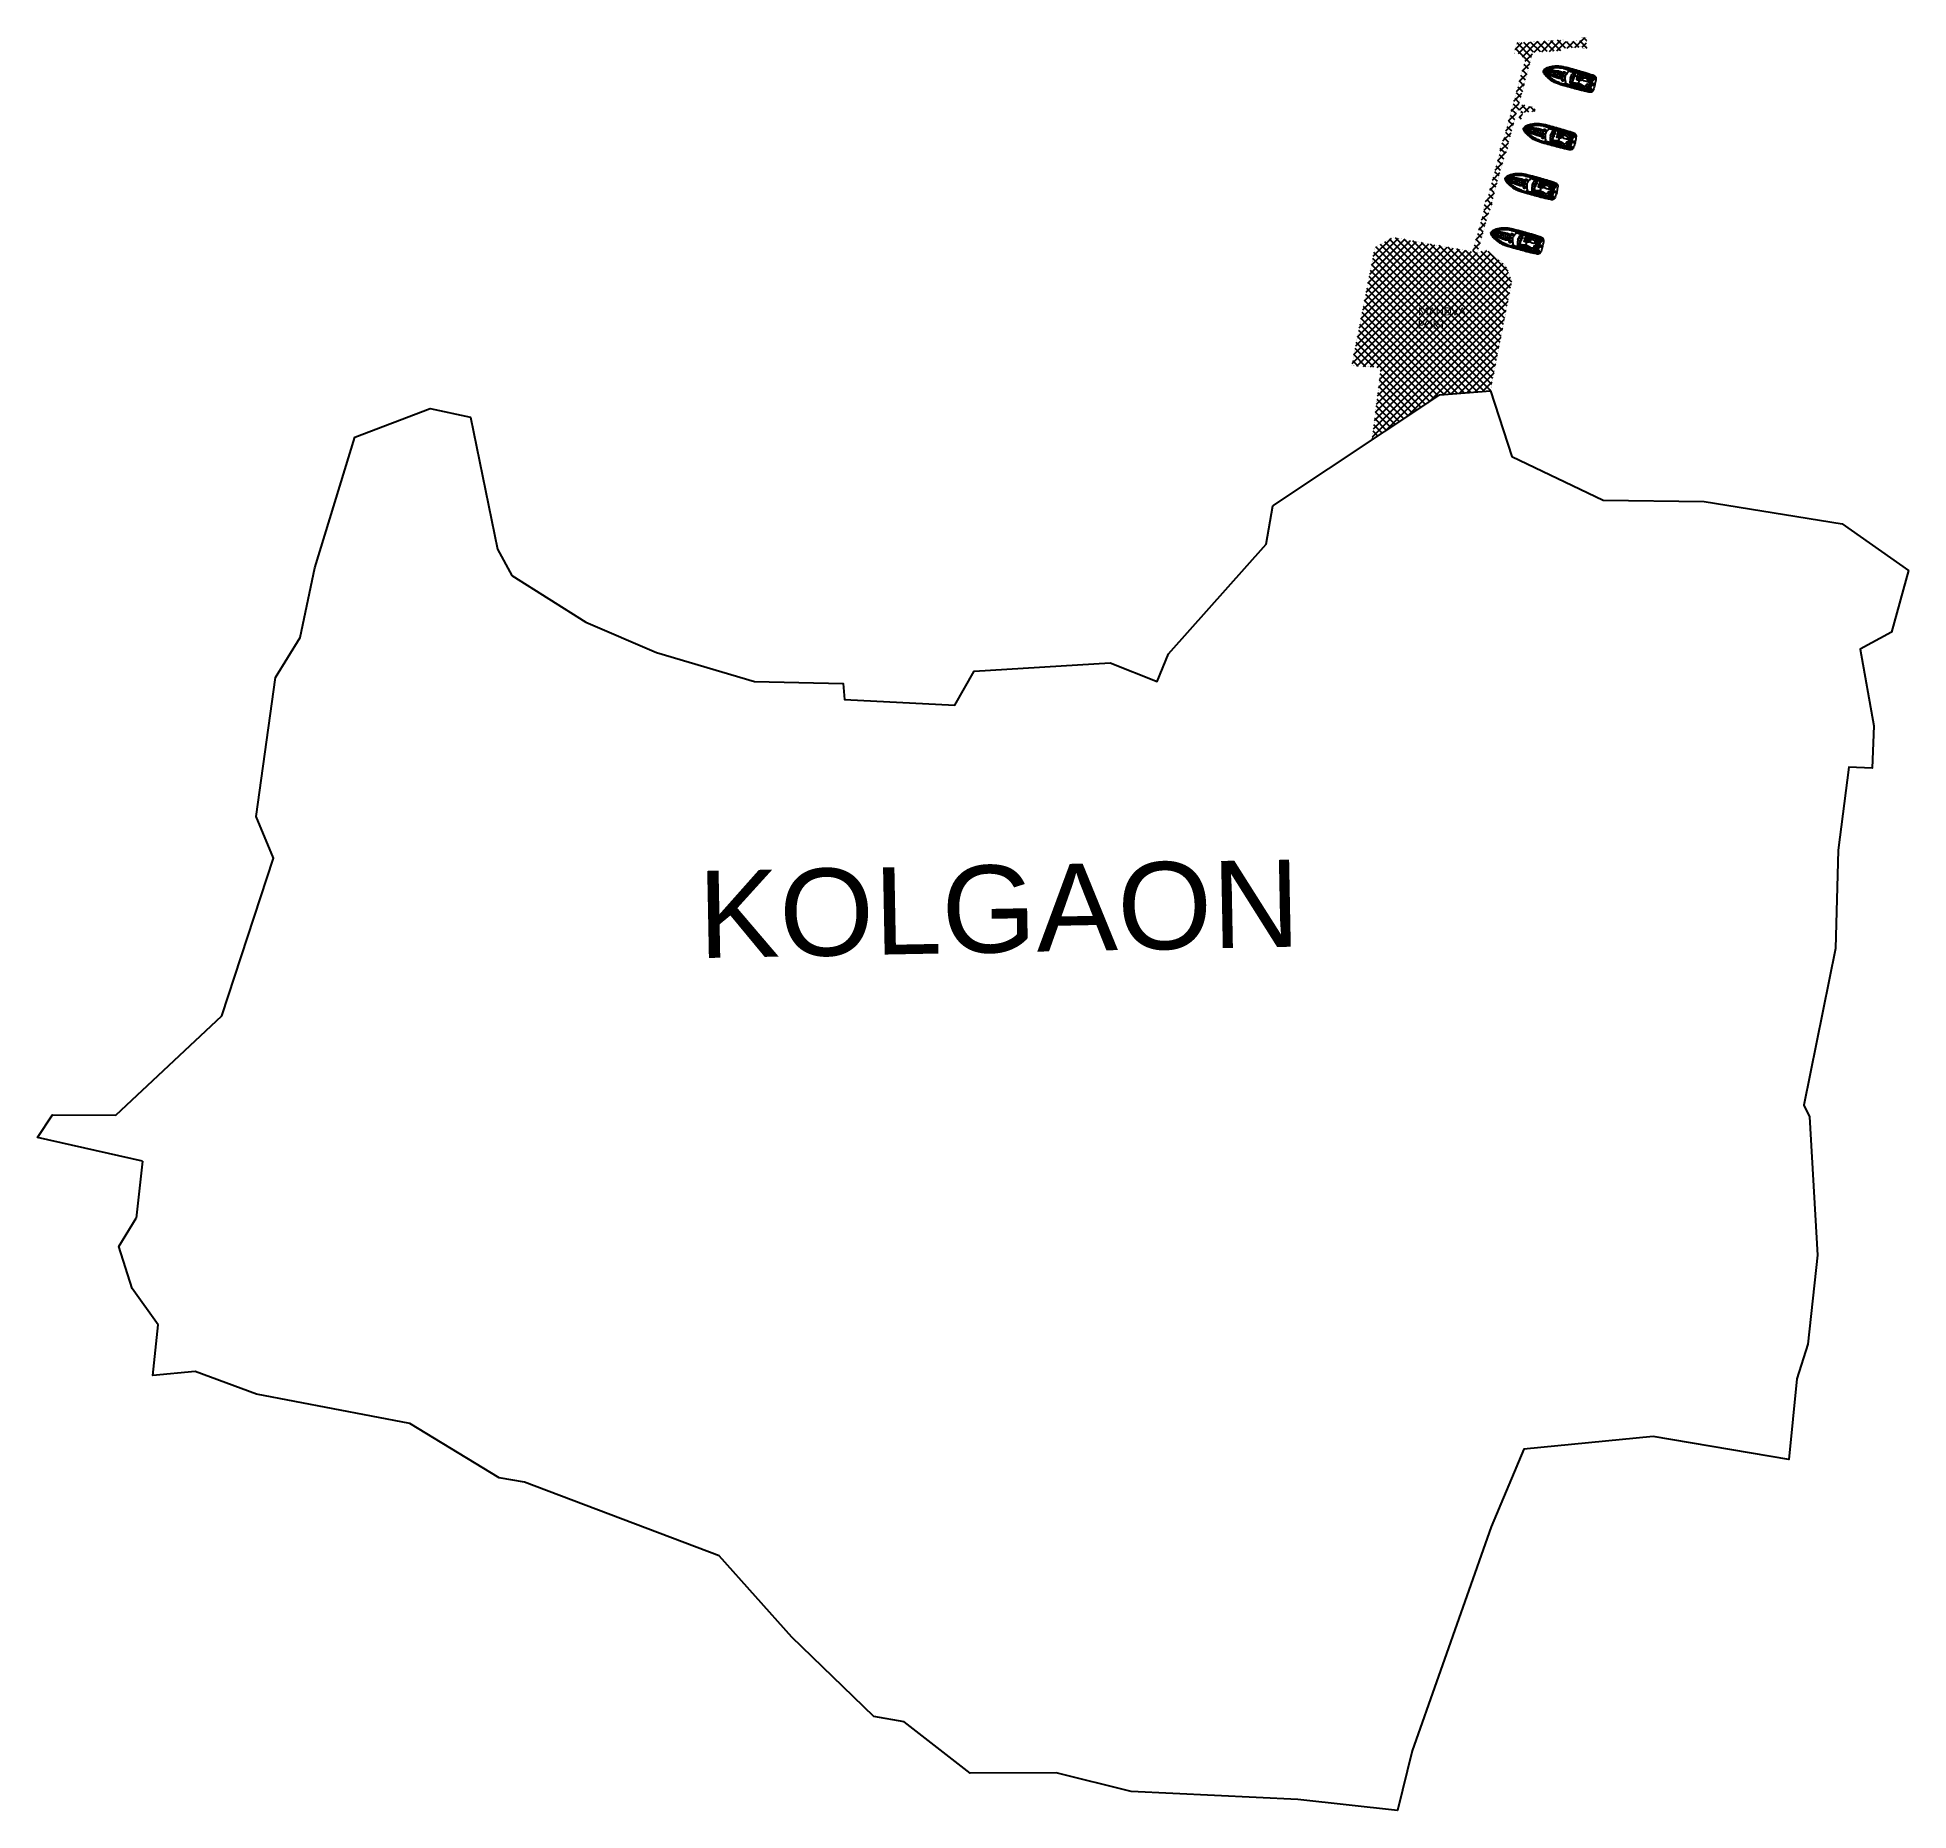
# Model space of a CAD drawing. Header units: metres. Extents: x 275043 to 277378, y 2078787 to 2081000.
import ezdxf

# ---------------------------------------------------------------- set-up
doc = ezdxf.new("R2010")
doc.units = ezdxf.units.M
for name, color, linetype in [('BOAT', 30, 'Continuous'), ('PORT', 5, 'Continuous'), ('PORT TEXT', 7, 'Continuous'), ('village', 3, 'Continuous'), ('VILLAGE NAME', 250, 'Continuous')]:
    doc.layers.add(name, color=color, linetype=linetype)
doc.styles.get("Standard").update_dxf_attribs({"font": 'calibri.ttf'})

# ---------------------------------------------------------------- blocks, each defined once
blk = doc.blocks.new('3')
for p, q in [((15968, 14277), (15461, 14277)), ((15968, 14767), (15462, 14767)), ((15968, 15258), (15484, 15258)), ((15968, 15258), (16453, 15258)), ((15968, 14767), (16474, 14767)), ((15968, 14277), (16475, 14277)), ((15259, 11285), (14484, 11285)), ((15259, 11192), (14484, 11192)), ((14615, 10476), (15123, 10528)), ((14686, 10050), (15190, 10197)), ((16111, 11240), (16111, 11048)), ((16111, 11048), (16516, 11165)), ((16111, 11048), (16509, 11048)), ((16160, 9828), (17451, 9828)), ((16498, 9195), (16786, 9687)), ((16707, 11116), (16547, 11058)), ((16716, 11090), (16575, 11038)), ((16600, 11048), (16882, 11048)), ((16709, 10005), (16709, 10459)), ((16732, 9000), (17261, 9307)), ((16767, 11090), (16913, 11037)), ((16776, 11116), (16940, 11056)), ((16846, 8619), (17397, 8623)), ((16949, 11180), (17451, 11048)), ((16973, 11048), (17451, 11048)), ((14565, 8385), (15056, 8357)), ((14685, 6707), (14679, 6695)), ((14966, 7645), (15271, 8006)), ((15658, 7614), (15968, 7614)), ((15665, 7521), (15968, 7521)), ((16200, 7614), (15968, 7614)), ((16200, 7521), (15968, 7521)), ((16554, 7976), (16809, 7478)), ((16782, 8178), (17280, 7902)), ((17251, 6707), (17257, 6695))]:
    blk.add_line(p, q)
for points in [[(15968, 6127, -0.0173595), (14838, 6154, -0.1263403), (14305, 6306, -0.1728985), (14037, 6993, -0.0138842), (14014, 7606, -0.008973), (13973, 8482, -0.01509), (13946, 9483, 0.0022446), (13935, 11027, -0.0033421), (13932, 12742, -0.0169845), (13966, 13889, -0.0245459), (14062, 14750, -0.0679415), (14312, 15833, -0.0339485), (14615, 16539, -0.0220014), (14950, 17169, -0.0428716), (15373, 17727, -0.0595144), (15677, 17994, -0.0463644), (15850, 18096, -0.104882), (15968, 18127, -0.104882)], [(14099, 8543, 0.0064247), (14087, 9488, 0.0022175), (14076, 11029, -0.003368), (14066, 12757, -0.0246325), (14085, 13845, -0.0150373), (14174, 14559, -0.0254387), (14242, 14955, -0.0138434), (14434, 15768, -0.0402664), (14734, 16491, -0.0167294), (15107, 17121, -0.0297388), (15584, 17694, 0.0152497), (15841, 17933, -0.1323888), (15895, 17967, -0.0284417), (15920, 17975, -0.0284417)], [(14113, 8543, 0.0064236), (14100, 9488, 0.0022173), (14090, 11029, -0.0033685), (14080, 12757, -0.0246334), (14099, 13844, -0.0150384), (14188, 14557, -0.0254613), (14256, 14952, -0.0138393), (14448, 15764, -0.0402377), (14746, 16485, -0.0167146), (15118, 17113, -0.0296929), (15593, 17684, 0.0152343), (15851, 17923, -0.1340359), (15900, 17954, -0.0248791), (15920, 17960, -0.0248791)], [(14259, 13906, -0.0315957), (14324, 14539, -0.0049282), (14403, 14955, -0.0284396), (14598, 15666, -0.0428747), (14892, 16347, -0.0353475), (15257, 16991, -0.0240925), (15665, 17545, -0.0798371), (15920, 17811)], [(14273, 13906, -0.031592), (14338, 14536, -0.0049261), (14416, 14952, -0.0284363), (14611, 15661, -0.0428955), (14905, 16341, -0.0353632), (15268, 16984, -0.0241114), (15676, 17537, -0.0776575), (15920, 17794, -0.0776575)], [(14287, 13905, -0.0315883), (14351, 14534, -0.004924), (14430, 14949, -0.0284329), (14624, 15657, -0.0429166), (14917, 16334, -0.0353794), (15280, 16976, -0.0241302), (15687, 17529, -0.075408), (15920, 17776, -0.075408)], [(14314, 13904, -0.0315809), (14379, 14529, -0.0049198), (14457, 14944, -0.0284262), (14650, 15648, -0.0429591), (14942, 16322, -0.0354114), (15303, 16961, -0.0288289), (15644, 17425, -0.0923361), (15920, 17647, -0.0803279)], [(15510, 16937), (15621, 16929, 0.3822208), (15724, 16994), (15807, 17415, 0.7865441), (15746, 17463), (15428, 17125, 0.616464), (15510, 16937, 3.8449075)], [(15968, 6127, 0.0173595), (17099, 6154, 0.1263403), (17632, 6306, 0.1728985), (17899, 6993, 0.0138842), (17922, 7606, 0.008973), (17963, 8482, 0.01509), (17990, 9483, -0.0022446), (18001, 11027, 0.0033421), (18004, 12742, 0.0169845), (17970, 13889, 0.0245459), (17874, 14750, 0.0679415), (17624, 15833, 0.0339485), (17321, 16539, 0.0220014), (16986, 17169, 0.0428716), (16563, 17727, 0.0595144), (16259, 17994, 0.0463644), (16086, 18096, 0.104882), (15968, 18127, 0.104882)], [(17837, 8543, -0.0064247), (17850, 9488, -0.0022175), (17860, 11029, 0.003368), (17870, 12757, 0.0246325), (17851, 13845, 0.0150373), (17762, 14559, 0.0254387), (17694, 14955, 0.0138434), (17502, 15768, 0.0402664), (17202, 16491, 0.0167294), (16829, 17121, 0.0297388), (16352, 17694, -0.0152497), (16095, 17933, 0.1323888), (16041, 17967, 0.0284417), (16016, 17975, 0.0284417)], [(17823, 8543, -0.0064236), (17836, 9488, -0.0022173), (17846, 11029, 0.0033685), (17856, 12757, 0.0246334), (17837, 13844, 0.0150384), (17748, 14557, 0.0254613), (17680, 14952, 0.0138393), (17489, 15764, 0.0402377), (17190, 16485, 0.0167146), (16818, 17113, 0.0296929), (16343, 17684, -0.0152343), (16085, 17923, 0.1340359), (16037, 17954, 0.0248791), (16016, 17960, 0.0248791)], [(17677, 13906, 0.0315957), (17612, 14539, 0.0049282), (17534, 14955, 0.0284396), (17338, 15666, 0.0428747), (17044, 16347, 0.0353475), (16679, 16991, 0.0240925), (16271, 17545, 0.0798371), (16016, 17811)], [(17663, 13906, 0.031592), (17598, 14536, 0.0049261), (17520, 14952, 0.0284363), (17325, 15661, 0.0428955), (17032, 16341, 0.0353632), (16668, 16984, 0.0241114), (16260, 17537, 0.0776575), (16016, 17794, 0.0776575)], [(17649, 13905, 0.0315883), (17585, 14534, 0.004924), (17507, 14949, 0.0284329), (17312, 15657, 0.0429166), (17019, 16334, 0.0353794), (16656, 16976, 0.0241302), (16249, 17529, 0.075408), (16016, 17776, 0.075408)], [(17622, 13904, 0.0315809), (17558, 14529, 0.0049198), (17480, 14944, 0.0284262), (17286, 15648, 0.0429591), (16995, 16322, 0.0354114), (16633, 16961, 0.0288289), (16292, 17425, 0.0923361), (16016, 17647, 0.0803279)], [(16426, 16937), (16315, 16929, -0.3822208), (16212, 16994), (16129, 17415, -0.7865441), (16190, 17463), (16508, 17125, -0.616464), (16426, 16937, -3.8449075)], [(14259, 13906), (14240, 13499), (14230, 13027), (14235, 12258), (14235, 11203), (14254, 9510, -0.0026015), (14274, 8591, 0.004411), (14291, 7810, 0.0130085), (14327, 7273, 0.1133962), (14429, 6986, 0.1460048), (14570, 6865, 1.5952193)], [(14273, 13905), (14254, 13498), (14244, 13027), (14249, 12258), (14249, 11203), (14268, 9511, -0.0026013), (14288, 8592, 0.0044108), (14305, 7810, 0.0130029), (14341, 7275, 0.1133374), (14441, 6994, 0.1448206), (14573, 6879, 0.1389874)], [(14287, 13905), (14267, 13498), (14258, 13027), (14263, 12258), (14263, 11203), (14282, 9511, -0.0026011), (14302, 8592, 0.0044105), (14319, 7811, 0.0129972), (14355, 7276, 0.1132762), (14453, 7001, 0.142458), (14576, 6893, 0.142458)], [(14314, 13903), (14295, 13497), (14285, 13026), (14290, 12259), (14290, 11203), (14310, 9511, -0.0026006), (14330, 8592, 0.0044099), (14346, 7812, 0.002867), (14352, 7694, 0.002867)], [(15703, 7337), (15453, 7337, -0.2027224), (14593, 7704, -0.1787681), (14419, 8123, 0.0100277), (14401, 8982, -0.0053564), (14389, 10399, -0.0166054), (14407, 11545, 0.0189213), (14421, 12735, -0.9258732), (14467, 12742, -0.0412022), (14487, 12530, -0.0244615), (14489, 11848, 0.0128878), (14496, 10534, -0.0193586), (14481, 9766, 0.0023754), (14464, 8876, -0.0063862), (14468, 8310, -0.0136557), (14465, 8083, -0.8627057), (14422, 8078, 0.6480891)], [(14436, 8081, -0.0164878), (14433, 8123, 0.0100227), (14415, 8982, -0.0053564), (14403, 10399, -0.0166073), (14421, 11545, 0.0189212), (14435, 12735, 0.0114302), (14435, 12736, -0.9132826), (14454, 12739, -0.0411744), (14474, 12530, -0.0244777), (14475, 11849, 0.0128888), (14483, 10534, -0.0193623), (14468, 9766, 0.0023766), (14450, 8876, -0.0063905), (14454, 8310, -0.0136639), (14452, 8084, 0.0007008), (14452, 8084, -0.8199757), (14436, 8081, -0.8199757)], [(15968, 13072, 0.0964027), (15128, 12858, 0.0405382), (14488, 12513, 1.92312)], [(15309, 13138), (15309, 13746, 0.4830629), (14927, 13449, 0.5002399), (15309, 13138, 0.4184236)], [(15968, 13072, -0.0964027), (16808, 12858, -0.0405382), (17448, 12513, -1.92312)], [(16209, 7337), (16484, 7337, 0.2027224), (17343, 7704, 0.1787681), (17517, 8123, -0.0100277), (17535, 8982, 0.0053564), (17547, 10399, 0.0166054), (17529, 11545, -0.0189213), (17515, 12735, 0.9258732), (17469, 12742, 0.0412022), (17449, 12530, 0.0244615), (17448, 11848, -0.0128878), (17440, 10534, 0.0193586), (17455, 9766, -0.0023754), (17473, 8876, 0.0063862), (17468, 8310, 0.0136557), (17471, 8083, 0.8627057), (17514, 8078, -0.6480891)], [(16627, 13138), (16627, 13746, -0.4830629), (17009, 13449, -0.5002399), (16627, 13138, -0.4184236)], [(17649, 13905), (17669, 13498), (17679, 13027), (17674, 12258), (17674, 11203), (17654, 9511, 0.0026011), (17634, 8592, -0.0044105), (17618, 7811, -0.0129972), (17581, 7276, -0.1132762), (17484, 7001, -0.142458), (17360, 6893, -0.142458)], [(17663, 13905), (17683, 13498), (17692, 13027), (17687, 12258), (17687, 11203), (17668, 9511, 0.0026013), (17648, 8592, -0.0044108), (17631, 7810, -0.0130029), (17595, 7275, -0.1133374), (17495, 6994, -0.1448206), (17363, 6879, -0.1389874)], [(17677, 13906), (17696, 13499), (17706, 13027), (17701, 12258), (17701, 11203), (17682, 9510, 0.0026015), (17662, 8591, -0.004411), (17645, 7810, -0.0130085), (17609, 7273, -0.1133962), (17507, 6986, -0.1460048), (17366, 6865, -1.5952193)], [(17500, 8081, 0.0164878), (17503, 8123, -0.0100227), (17522, 8982, 0.0053564), (17533, 10399, 0.0166073), (17516, 11545, -0.0189212), (17501, 12735, -0.0114302), (17501, 12736, 0.9132826), (17482, 12739, 0.0411744), (17463, 12530, 0.0244777), (17461, 11849, -0.0128888), (17454, 10534, 0.0193623), (17469, 9766, -0.0023766), (17486, 8876, 0.0063905), (17482, 8310, 0.0136639), (17485, 8084, -0.0007008), (17485, 8084, 0.8199757), (17500, 8081, 0.8199757)], [(17622, 13903), (17641, 13497), (17651, 13026), (17646, 12259), (17646, 11203), (17627, 9511, 0.0026006), (17606, 8592, -0.0044099), (17590, 7812, -0.002867), (17584, 7694, -0.002867)], [(14099, 8543, -0.0029416), (14109, 7856, 0.0020134), (14118, 7419, 0.1304424), (14196, 7108, 0.261246), (14560, 6796, 0.2091974)], [(14113, 8543, -0.0029414), (14123, 7857, 0.0020144), (14132, 7419, 0.1309924), (14209, 7113, 0.2618322), (14563, 6810, 0.2618322)], [(16017, 9822), (15456, 9822, 0.1583223), (15267, 9218, -0.4176758), (15128, 9062), (14467, 9062)], [(14478, 9640), (15066, 9640, -0.4060884), (15274, 9347)], [(15968, 11837, 0.0336875), (15117, 11708, 0.0518794), (14484, 11431, 1.92312)], [(15890, 11827), (15890, 11428, 0.4629247), (16111, 11240), (16433, 11260)], [(15890, 11428), (15890, 11255, 0.5457371), (16111, 11112, 0.2829046)], [(15890, 11255), (15890, 11192, 0.5168392), (16111, 11048, 0.2829046)], [(15968, 11837, -0.0336875), (16819, 11708, -0.0518794), (17452, 11431, -1.92312)], [(16029, 9960, -0.1640086), (15991, 10360, -0.4075591), (16120, 10414, 0.2046602), (16640, 10437, -0.2865695), (16778, 10441, 0.1987589), (17315, 10404, -0.4514797), (17447, 10380, -1.4639709)], [(16017, 9822, -0.2912689), (16031, 9962, -0.2998669), (16120, 9974, 0.2734776), (16640, 9983, -0.2865695), (16778, 9987, 0.1987589), (17315, 9951, -0.4514797), (17447, 9926, -1.4639709)], [(16209, 7337), (16201, 7447), (16199, 7780, -0.4480431), (16355, 7939, 0.0255607), (16524, 7967, 0.1567601), (16694, 8068, 0.1442879), (16785, 8185, 0.0794269), (16845, 8458, 0.0541789), (16830, 8771, 0.127294), (16729, 9003, -0.0251947), (16615, 9133, 0.1126559), (16496, 9195, 0.0616523), (16330, 9221, -0.2222783), (16204, 9276, -0.0491085), (16118, 9377, -0.0999703), (16052, 9503, -0.0459923), (16023, 9712), (16017, 9822)], [(17823, 8543, 0.0029414), (17813, 7857, -0.0020144), (17804, 7419, -0.1309924), (17728, 7113, -0.2618322), (17373, 6810, -0.2618322)], [(17837, 8543, 0.0029416), (17827, 7856, -0.0020134), (17818, 7419, -0.1304424), (17740, 7108, -0.261246), (17376, 6796, -0.2091974)], [(14623, 6459, -0.1643933), (14408, 6486, -0.1886842), (14159, 6722, -0.1075801), (14019, 7335)], [(15148, 7123, -0.0433335), (14832, 7204, -0.18333), (14416, 7523, -0.1239848), (14329, 7900, 0.0153773), (14309, 8173)], [(15145, 7110, -0.043195), (14828, 7191, -0.1834147), (14404, 7516, -0.0945114), (14319, 7806)], [(16789, 7123, 0.0433335), (17104, 7204, 0.18333), (17520, 7523, 0.1239848), (17607, 7900, -0.0153773), (17627, 8173)], [(16792, 7110, 0.043195), (17108, 7191, 0.1834147), (17532, 7516, 0.0945114), (17617, 7806)], [(17313, 6459, 0.1643933), (17529, 6486, 0.1886842), (17777, 6722, 0.1075801), (17917, 7335)]]:
    blk.add_lwpolyline(points, format="xyb")
for points in [[(15512, 16972), (15626, 16964, 0.3830689), (15690, 17002), (15774, 17428, 0.8536356), (15769, 17437), (15454, 17102, 0.6135269)], [(16424, 16972), (16311, 16964, -0.3830689), (16246, 17002), (16162, 17428, -0.8536356), (16167, 17437), (16482, 17102, -0.6135269)], [(15282, 13161), (15282, 13724, 0.460147), (14955, 13448, 0.4770604)], [(16654, 13161), (16654, 13724, -0.460147), (16981, 13448, -0.4770604)], [(16942, 9799, 0.9177055), (16944, 9656, -0.209704), (17282, 9330, 0.850912), (17403, 9348), (17403, 9679, 0.435659), (17310, 9777)]]:
    blk.add_lwpolyline(points, format="xyb", close=True)
for points in [[(15920, 17243), (15920, 18087)], [(15920, 18087), (15920, 17236)], [(16016, 18087), (16016, 17236)], [(16016, 17243), (16016, 18087)], [(14061, 13154), (14037, 13154), (14037, 12891), (14063, 12891)], [(14076, 12891), (14095, 12891), (14095, 13154), (14075, 13154)], [(17860, 12891), (17842, 12891), (17842, 13154), (17862, 13154)], [(17875, 13154), (17899, 13154), (17899, 12891), (17874, 12891)], [(14086, 9609), (14068, 9609), (14068, 9357), (14090, 9357)], [(14104, 9357), (14117, 9357), (14117, 9609), (14100, 9609)], [(14515, 11449), (14515, 11377), (15160, 11377), (15160, 11717)], [(15890, 11192), (15259, 11192), (15259, 11737)], [(15890, 11285), (15259, 11285)], [(17067, 11264), (17452, 11259)], [(17833, 9357), (17819, 9357), (17819, 9609), (17836, 9609)], [(17850, 9609), (17868, 9609), (17868, 9357), (17846, 9357)], [(14111, 7762), (14086, 7762), (14086, 7507), (14116, 7507)], [(14130, 7507), (14139, 7507), (14139, 7762), (14125, 7762)], [(17806, 7507), (17797, 7507), (17797, 7762), (17812, 7762)], [(17825, 7762), (17850, 7762), (17850, 7507), (17820, 7507)]]:
    blk.add_lwpolyline(points)
for points in [[(14753, 9417), (14668, 9620), (14885, 9592)], [(14753, 9310), (14668, 9108), (14885, 9136)], [(15542, 6884), (15602, 7202), (15175, 7247), (15104, 6927)], [(15531, 6898), (15586, 7190), (15186, 7232), (15121, 6939)], [(15751, 6190), (15751, 6747), (16185, 6747), (16185, 6190)], [(16394, 6884), (16334, 7202), (16761, 7247), (16832, 6927)], [(16405, 6898), (16351, 7190), (16751, 7232), (16815, 6939)]]:
    blk.add_lwpolyline(points, close=True)
for centre, radius in [((15572, 17779), 56.4), ((15730, 17935), 62.8), ((15955, 17042), 139), ((15982, 17042), 139), ((16206, 17935), 62.8), ((16365, 17779), 56.4), ((15968, 16104), 341), ((15968, 16104), 341), ((15968, 16104), 314), ((15968, 16104), 314), ((15874, 13634), 55), ((16063, 13634), 55), ((14851, 9364), 29.4), ((16957, 9728), 54.8), ((17179, 9578), 35.5), ((17302, 9689), 54.8), ((17339, 9377), 54.8), ((14772, 6883), 196), ((14772, 6883), 182), ((17164, 6883), 196), ((17164, 6883), 182)]:
    blk.add_circle(centre, radius)
for centre, radius, start, end in [((15081, 17062), 42.7, 70.23043, 225.37248), ((15081, 17062), 42.7, 244.01024, 51.59266), ((19250, 16002), 3624, 163.32738, 178.39819), ((15955, 17042), 204, 99.88397, 72.33353), ((15982, 17042), 204, 107.66647, 80.11603), ((15968, 18020), 82.1, 53.90736, 126.09264), ((15968, 18020), 82.1, 53.90736, 126.09264), ((12687, 16002), 3624, 1.60181, 16.67262), ((16856, 17062), 42.7, 128.40734, 295.98976), ((16856, 17062), 42.7, 314.62752, 109.76957), ((14085, 13775), 42.7, 91.31956, 261.72615), ((14085, 13775), 42.7, 280.38504, 72.66067), ((14404, 15632), 42.7, 81.61585, 249.71152), ((14404, 15632), 42.7, 268.34658, 62.98079), ((15568, 15839), 36.3, 29.19461, 175.66235), ((15956, 16061), 410, 209.93923, 271.74035), ((15916, 13389), 521, 84.27352, 120.87586), ((15910, 13368), 414, 81.28846, 129.03821), ((15910, 13368), 386, 81.28846, 132.49558), ((16027, 13368), 414, 50.96179, 98.71154), ((15981, 16061), 410, 268.25965, 330.06077), ((16020, 13389), 521, 59.12414, 95.72648), ((16027, 13368), 386, 47.50442, 98.71154), ((16368, 15839), 36.3, 4.33765, 150.80539), ((17533, 15632), 42.7, 117.01921, 271.65342), ((17533, 15632), 42.7, 290.28848, 98.38415), ((17852, 13775), 42.7, 107.33933, 259.61496), ((17852, 13775), 42.7, 278.27385, 88.68044), ((14070, 12461), 42.7, 95.0301, 265.12922), ((14070, 12461), 42.7, 283.78939, 76.36993), ((14111, 9364), 562, 327.46856, 29.35604), ((16458, 10167), 404, 143.20002, 207.40418), ((18206, 8564), 2009, 160.89952, 198.3721), ((16746, 11816), 638, 240.62497, 253.97599), ((16746, 11816), 638, 259.94911, 264.18902), ((16902, 11220), 223, 176.11544, 176.38475), ((16902, 11220), 223, 185.60252, 211.59538), ((16742, 11222), 62.3, 10.8023, 169.14786), ((16741, 11103), 29.9, 180, 0), ((16581, 11220), 223, 328.40462, 356.0447), ((16746, 11816), 638, 274.90249, 281.24181), ((16581, 11220), 223, 3.61525, 3.88456), ((16746, 11816), 638, 285.4342, 300.19), ((16960, 10167), 404, 326.62445, 34.77194), ((17857, 11177), 42.7, 101.222, 257.47113), ((17866, 12461), 42.7, 103.63007, 256.21061), ((17857, 11177), 42.7, 276.09534, 82.5978), ((17866, 12461), 42.7, 274.87078, 84.9699), ((15190, 6739), 633, 165.99567, 206.33128), ((15233, 6626), 633, 172.12538, 195.35791), ((14772, 6883), 238, 225.77259, 10.67419), ((14772, 6883), 210, 243.7243, 10.67419), ((17164, 6883), 238, 169.32581, 314.22741), ((17164, 6883), 210, 169.32581, 296.2757), ((16746, 6739), 633, 333.66872, 14.00433), ((16703, 6626), 633, 344.64209, 7.87462)]:
    blk.add_arc(centre, radius, start, end)
for centre, major_axis, ratio in [((15045, 9368), (9, 195), 0.7581166), ((16741, 11103), (254, 0), 0.5330921)]:
    blk.add_ellipse(centre, major_axis=major_axis, ratio=ratio)
for start_param, end_param in [(0.8300122, 1.5768462), (4.712389, 5.2323421)]:
    blk.add_ellipse((16750, 11264), major_axis=(0, 745), ratio=0.4253193, start_param=start_param, end_param=end_param)
for points, knots in [([(15968, 13487), (15732, 13507), (15484, 13592), (15248, 14016), (15219, 14267), (15199, 14975), (15273, 15428), (15346, 16250), (15392, 16600), (15444, 16963)], [0, 0, 0, 0, 0.0462196, 0.0462196, 0.09243919, 0.09243919, 0.19473251, 0.19473251, 0.27090841, 0.27090841, 0.27090841, 0.27090841]), ([(15969, 13501), (15726, 13521), (15478, 13616), (15250, 14057), (15229, 14313), (15218, 15025), (15289, 15480), (15364, 16281), (15407, 16611), (15456, 16954)], [0, 0, 0, 0, 0.0480884, 0.0480884, 0.09617679, 0.09617679, 0.19853767, 0.19853767, 0.2704106, 0.2704106, 0.2704106, 0.2704106]), ([(15649, 13652), (15601, 13675), (15412, 13793), (15236, 14361), (15332, 15175), (15389, 16086), (15474, 16690), (15509, 16937)], [0.02340441, 0.02340441, 0.02340441, 0.02340441, 0.03509423, 0.07391115, 0.13825098, 0.21657134, 0.27090841, 0.27090841, 0.27090841, 0.27090841]), ([(15973, 13542), (15725, 13563), (15488, 13664), (15279, 14119), (15266, 14382), (15267, 15105), (15336, 15571), (15414, 16347), (15454, 16644), (15496, 16939)], [0, 0, 0, 0, 0.0508337, 0.0508337, 0.1016674, 0.1016674, 0.20603281, 0.20603281, 0.27090841, 0.27090841, 0.27090841, 0.27090841]), ([(15649, 13689), (15563, 13734), (15491, 13794), (15341, 14062), (15312, 14307), (15306, 14741), (15331, 14954), (15389, 15603), (15418, 16042), (15493, 16627), (15515, 16780), (15537, 16933)], [0.02482538, 0.02482538, 0.02482538, 0.02482538, 0.0474598, 0.0474598, 0.0949196, 0.0949196, 0.1423794, 0.1423794, 0.23729899, 0.23729899, 0.27090841, 0.27090841, 0.27090841, 0.27090841]), ([(15963, 13542), (16212, 13563), (16448, 13664), (16658, 14119), (16670, 14382), (16669, 15105), (16600, 15571), (16522, 16347), (16482, 16644), (16441, 16939)], [0, 0, 0, 0, 0.0508337, 0.0508337, 0.1016674, 0.1016674, 0.20603281, 0.20603281, 0.27090841, 0.27090841, 0.27090841, 0.27090841]), ([(15967, 13501), (16210, 13521), (16458, 13616), (16686, 14057), (16707, 14313), (16718, 15025), (16647, 15480), (16572, 16281), (16529, 16611), (16480, 16954)], [0, 0, 0, 0, 0.0480884, 0.0480884, 0.09617679, 0.09617679, 0.19853767, 0.19853767, 0.2704106, 0.2704106, 0.2704106, 0.2704106]), ([(15968, 13487), (16204, 13507), (16453, 13592), (16688, 14016), (16717, 14267), (16737, 14975), (16664, 15428), (16591, 16250), (16544, 16600), (16493, 16963)], [0, 0, 0, 0, 0.0462196, 0.0462196, 0.09243919, 0.09243919, 0.19473251, 0.19473251, 0.27090841, 0.27090841, 0.27090841, 0.27090841]), ([(16287, 13652), (16335, 13675), (16525, 13793), (16700, 14361), (16604, 15175), (16547, 16086), (16462, 16690), (16427, 16937)], [0.02340441, 0.02340441, 0.02340441, 0.02340441, 0.03509423, 0.07391115, 0.13825098, 0.21657134, 0.27090841, 0.27090841, 0.27090841, 0.27090841]), ([(16287, 13689), (16373, 13734), (16445, 13794), (16596, 14062), (16624, 14307), (16630, 14741), (16605, 14954), (16547, 15603), (16518, 16042), (16443, 16627), (16421, 16780), (16400, 16933)], [0.02482538, 0.02482538, 0.02482538, 0.02482538, 0.0474598, 0.0474598, 0.0949196, 0.0949196, 0.1423794, 0.1423794, 0.23729899, 0.23729899, 0.27090841, 0.27090841, 0.27090841, 0.27090841]), ([(15649, 13836), (15408, 13994), (15463, 14437), (15459, 14880), (15499, 15460), (15532, 15842)], [0.03136606, 0.03136606, 0.03136606, 0.03136606, 0.10847437, 0.10847437, 0.19207292, 0.19207292, 0.19207292, 0.19207292]), ([(16287, 13836), (16528, 13994), (16473, 14437), (16478, 14880), (16438, 15460), (16404, 15842)], [0.03136606, 0.03136606, 0.03136606, 0.03136606, 0.10847437, 0.10847437, 0.19207292, 0.19207292, 0.19207292, 0.19207292]), ([(15052, 9535), (14987, 9538), (14916, 9443), (14934, 9243), (15011, 9180), (15140, 9235), (15185, 9361), (15132, 9502), (15091, 9534), (15052, 9535)], [0, 0, 0, 0, 1.7432734, 1.7432734, 3.4865468, 3.4865468, 5.2298202, 5.2298202, 6.2831853, 6.2831853, 6.2831853, 6.2831853]), ([(16201, 7447), (16516, 7472), (16799, 7555), (17218, 7923), (17295, 8203), (17283, 8817), (17280, 9139), (16921, 9535), (16618, 9678), (16234, 9723), (16133, 9718), (16023, 9712)], [0, 0, 0, 0, 0.06841019, 0.06841019, 0.13682037, 0.13682037, 0.20523056, 0.20523056, 0.27364074, 0.27364074, 0.29746041, 0.29746041, 0.29746041, 0.29746041]), ([(16967, 11103), (16967, 11131), (16932, 11170), (16732, 11234), (16533, 11172), (16501, 11059), (16647, 10979), (16901, 11012), (16967, 11066), (16967, 11103)], [0, 0, 0, 0, 1.0314508, 1.0314508, 2.9924553, 2.9924553, 4.9534598, 4.9534598, 6.2831853, 6.2831853, 6.2831853, 6.2831853]), ([(15968, 7083), (15929, 7084), (15864, 7085), (15768, 7105), (15689, 7142), (15639, 7120), (15620, 7111)], [0, 0, 0, 0, 0.008409254, 0.014054591, 0.021480758, 0.025832557, 0.025832557, 0.025832557, 0.025832557]), ([(15968, 7083), (16007, 7084), (16072, 7085), (16168, 7105), (16247, 7142), (16297, 7120), (16316, 7111)], [0, 0, 0, 0, 0.008409254, 0.014054591, 0.021480758, 0.025832557, 0.025832557, 0.025832557, 0.025832557])]:
    blk.add_open_spline(points, degree=3, knots=knots)
for points in [[(15136, 8973), (15186, 8923), (15176, 8825), (15107, 8721), (15061, 8595), (15050, 8401), (15082, 8264), (15183, 8106), (15276, 8002), (15438, 7944), (15553, 7941), (15632, 7930), (15661, 7872), (15664, 7739), (15672, 7484), (15681, 7356), (15539, 7346), (15273, 7387), (15079, 7462), (14874, 7581), (14702, 7758), (14590, 7948), (14518, 8142), (14475, 8343), (14471, 8559), (14511, 8775), (14572, 8883), (14659, 8974), (14821, 9056), (14930, 9062), (15065, 9062), (15139, 9040), (15136, 8973), (15072, 8963), (14926, 8967), (14800, 8947), (14687, 8877), (14611, 8786), (14574, 8652), (14564, 8398), (14608, 8189), (14676, 8002), (14755, 7851), (14833, 7757), (14949, 7656), (15107, 7567), (15233, 7520), (15384, 7487), (15510, 7473), (15599, 7466), (15666, 7458), (15685, 7420)], [(15046, 11077), (15099, 11081), (15166, 11095), (15162, 11159), (15052, 11172), (14839, 11120), (14632, 10955), (14528, 10686), (14498, 10423), (14541, 10108), (14677, 9833), (14836, 9713), (15089, 9658), (15202, 9664), (15248, 9693), (15224, 9747), (15165, 9753), (14962, 9778), (14826, 9849), (14723, 9975), (14661, 10121), (14625, 10316), (14616, 10504), (14645, 10676), (14703, 10848), (14826, 10978), (14985, 11065), (15046, 11077)], [(15242, 9728), (15284, 9784), (15301, 9859), (15256, 9987), (15219, 10089), (15176, 10257), (15125, 10513), (15113, 10650), (15108, 10792), (15116, 10904), (15133, 11003), (15134, 11082)], [(16209, 7337), (16522, 7376), (16865, 7508), (17113, 7684), (17315, 7972), (17390, 8261), (17396, 8665), (17355, 9089), (17199, 9393), (16901, 9625), (16608, 9762), (16270, 9827), (16017, 9822)], [(14949, 6725), (14889, 6660), (14751, 6592), (14670, 6567), (14631, 6512), (14623, 6459)], [(15968, 6876), (15852, 6882), (15776, 6899), (15676, 6923), (15593, 6891), (15412, 6853), (15219, 6882), (15120, 6923), (15057, 6932), (14965, 6919)], [(15703, 7337), (15662, 7244), (15622, 7119), (15577, 6884)], [(15968, 6876), (16084, 6882), (16160, 6899), (16260, 6923), (16343, 6891), (16524, 6853), (16718, 6882), (16816, 6923), (16880, 6932), (16971, 6919)], [(16209, 7337), (16274, 7244), (16314, 7119), (16359, 6884)], [(16987, 6725), (17047, 6660), (17185, 6592), (17266, 6567), (17305, 6512), (17313, 6459)]]:
    blk.add_spline(points, degree=3)
for points in [[(16384, 11788), (16361, 11630), (16361, 11448), (16406, 11260)], [(17133, 11590), (17134, 11485), (17123, 11373), (17096, 11260)]]:
    blk.add_open_spline(points, degree=3)

msp = doc.modelspace()

# ---------------------------------------------------------------- hatches: boundary and pattern name
at = {"layer": 'PORT'}
h = msp.add_hatch(dxfattribs=at)
h.set_pattern_fill('ANSI37', color=256, scale=2)
h.paths.add_polyline_path([(276883.5, 2080696.2), (276875.6, 2080715.8), (276851.1, 2080735), (276840.4, 2080730.9), (276855.1, 2080783.8), (276856.6, 2080784.7), (276859, 2080793.6), (276858.3, 2080795.1), (276866.2, 2080823.5), (276875.7, 2080856.4), (276876.6, 2080857.1), (276879.1, 2080865.7), (276878.4, 2080866.7), (276890.1, 2080910), (276894.8, 2080909.2), (276892.1, 2080898.5), (276894.9, 2080897.6), (276897.1, 2080906.5), (276912.3, 2080908.1), (276912.3, 2080914.6), (276902.2, 2080913.7), (276902.1, 2080916.3), (276895.7, 2080915.9), (276895.7, 2080914), (276891.5, 2080914.8), (276906.3, 2080969.2), (276909.4, 2080981.6), (276948.7, 2080983.7), (276948.7, 2080986.5), (276971.2, 2080988.5), (276971.2, 2080985.8), (276977.1, 2080986), (276976.1, 2081000), (276969.9, 2081000), (276970.1, 2080996.3), (276948, 2080994.6), (276947.6, 2080997.1), (276889.1, 2080993.1), (276886.2, 2080979.6), (276893.5, 2080980.1), (276900, 2080970.8), (276890.4, 2080937.6), (276880.7, 2080901.6), (276871.6, 2080868.9), (276870.5, 2080868), (276868.2, 2080859.5), (276868.9, 2080858.1), (276863.8, 2080839.3), (276852.3, 2080797.1), (276850.6, 2080795.9), (276848.1, 2080787.2), (276849, 2080785.8), (276848, 2080781.4), (276839.6, 2080751.4), (276834.4, 2080732.7), (276734.6, 2080750.6), (276712.4, 2080737.9), (276683.5, 2080590.3), (276720, 2080587.8), (276708.7, 2080497.6), (276793.2, 2080553.8), (276856.7, 2080559)])

# ---------------------------------------------------------------- linework, layer by layer
at = {"color": 3}
msp.add_lwpolyline([(275174.1, 2079597.3), (275166.1, 2079526)], dxfattribs=at)
at = {"layer": 'PORT', "flags": 128}
msp.add_lwpolyline([(276840.4, 2080730.9, 0.1, 0.1, 0), (276855.1, 2080783.8, 0.1, 0.1, 0), (276856.6, 2080784.7, 0.1, 0.1, 0), (276859, 2080793.6, 0.1, 0.1, 0), (276858.3, 2080795.1, 0.1, 0.1, 0), (276866.2, 2080823.5, 0.1, 0.1, 0), (276875.7, 2080856.4, 0.1, 0.1, 0), (276876.6, 2080857.1, 0.1, 0.1, 0), (276879.1, 2080865.7, 0.1, 0.1, 0), (276878.4, 2080866.7, 0.1, 0.1, 0), (276890.1, 2080910, 0.1, 0.1, 0), (276894.8, 2080909.2, 0.1, 0.1, 0), (276892.1, 2080898.5, 0.1, 0.1, 0), (276894.9, 2080897.6, 0.1, 0.1, 0), (276897.1, 2080906.5, 0.1, 0.1, 0), (276912.3, 2080908.1, 0.1, 0.1, 0), (276912.3, 2080914.6, 0.1, 0.1, 0), (276902.2, 2080913.7, 0.1, 0.1, 0), (276902.1, 2080916.3, 0.1, 0.1, 0), (276895.7, 2080915.9, 0.1, 0.1, 0), (276895.7, 2080914, 0.1, 0.1, 0), (276891.5, 2080914.8, 0.1, 0.1, 0), (276906.3, 2080969.2, 0.1, 0.1, 0), (276909.4, 2080981.6, 0.1, 0.1, 0), (276948.7, 2080983.7, 0.1, 0.1, 0), (276948.7, 2080986.5, 0.1, 0.1, 0), (276971.2, 2080988.5, 0.1, 0.1, 0), (276971.2, 2080985.8, 0.1, 0.1, 0), (276977.1, 2080986, 0.1, 0.1, 0), (276976.1, 2081000, 0.1, 0.1, 0), (276969.9, 2081000, 0.1, 0.1, 0), (276970.1, 2080996.3, 0.1, 0.1, 0), (276948, 2080994.6, 0.1, 0.1, 0), (276947.6, 2080997.1, 0.1, 0.1, 0), (276889.1, 2080993.1, 0.1, 0.1, 0), (276886.2, 2080979.6, 0.1, 0.1, 0), (276893.5, 2080980.1, 0.1, 0.1, 0), (276900, 2080970.8, 0.1, 0.1, 0), (276890.4, 2080937.6, 0.1, 0.1, 0), (276880.7, 2080901.6, 0.1, 0.1, 0), (276871.6, 2080868.9, 0.1, 0.1, 0), (276870.5, 2080868, 0.1, 0.1, 0), (276868.2, 2080859.5, 0.1, 0.1, 0), (276868.9, 2080858.1, 0.1, 0.1, 0), (276863.8, 2080839.3, 0.1, 0.1, 0), (276852.3, 2080797.1, 0.1, 0.1, 0), (276850.6, 2080795.9, 0.1, 0.1, 0), (276848.1, 2080787.2, 0.1, 0.1, 0), (276849, 2080785.8, 0.1, 0.1, 0), (276848, 2080781.4, 0.1, 0.1, 0), (276839.6, 2080751.4, 0.1, 0.1, 0), (276834.4, 2080732.7, 0.1, 0.1, 0), (276834.4, 2080732.7, 0.1, 0.1, 0), (276734.6, 2080750.6, 0.1, 0.1, 0), (276712.4, 2080737.9, 0.1, 0.1, 0), (276683.5, 2080590.3, 0.1, 0.1, 0), (276720, 2080587.8, 0.1, 0.1, 0), (276708.7, 2080497.6, 0.1, 0.1, 0), (276793.2, 2080553.8, 0.1, 0.1, 0), (276856.7, 2080559, 0.1, 0.1, 0), (276883.5, 2080696.2, 0.1, 0.1, 0), (276875.6, 2080715.8, 0.1, 0.1, 0), (276851.1, 2080735, 0.1, 0.1, 0)], format="xyseb", close=True, dxfattribs=at)
at = {"layer": 'village', "color": 3}
for points in [[(275174.1, 2079597.3, 0), (275042.9, 2079627, 0), (275061.6, 2079655.3, 0), (275140.7, 2079654.7, 0), (275272.9, 2079778.6, 0), (275337.7, 2079975.5, 0), (275315.8, 2080027.6, 0), (275339.9, 2080201.3, 0), (275371, 2080250.9, 0), (275389.3, 2080338, 0), (275438.9, 2080501, 0), (275533.1, 2080536.7, 0), (275583.5, 2080526.1, 0), (275617.2, 2080361.1, 0), (275635.1, 2080328.6, 0), (275727.4, 2080270, 0), (275815.6, 2080232.3, 0), (275938.1, 2080196.2, 0), (276048.8, 2080193.5, 0), (276050.4, 2080173.8, 0), (276187.9, 2080166.7, 0), (276212, 2080208.8, 0), (276382, 2080219.4, 0), (276440.4, 2080196.3, 0), (276454.5, 2080230.7, 0), (276576.6, 2080367.4, 0), (276585, 2080415.3, 0), (276793.2, 2080553.8, 0), (276856.7, 2080559, 0), (276883.1, 2080477.1, 0), (276997.3, 2080422.3, 0), (277123.4, 2080420.9, 0), (277295.6, 2080393, 0), (277378.5, 2080334.8, 0), (277357.3, 2080257.7, 0), (277318, 2080236.5, 0), (277334.9, 2080140.8, 0), (277333, 2080087.8, 0), (277303.7, 2080089.2, 0), (277290.6, 2079985.4, 0), (277287.1, 2079862.7, 0), (277247.9, 2079667.4, 0), (277254.9, 2079652.7, 0), (277264.6, 2079479.9, 0), (277252.7, 2079368.7, 0), (277238.8, 2079325.8, 0), (277229.1, 2079224.9, 0), (277059.5, 2079253.7, 0), (276898.1, 2079237.8, 0), (276857.5, 2079141, 0), (276759, 2078861.4, 0), (276740.7, 2078786.7, 0), (276616.2, 2078800.6, 0), (276408, 2078810.4, 0), (276314.3, 2078833.7, 0), (276207.2, 2078833.3, 0), (276124.6, 2078897.4, 0), (276086.7, 2078904.3, 0), (275984.6, 2079003.2, 0), (275893.9, 2079104.5, 0), (275650.9, 2079196.7, 0), (275619.4, 2079202.2, 0), (275507.7, 2079269.7, 0), (275316.4, 2079306.6, 0), (275239.7, 2079334.9, 0), (275187.1, 2079329.6, 0), (275193.8, 2079393.2, 0)], [(275193.8, 2079393.2, 0), (275161.1, 2079438.3, 0), (275144.6, 2079490.8, 0), (275166.1, 2079526, 0)]]:
    msp.add_polyline3d(points, dxfattribs=at)

# ---------------------------------------------------------------- block references
at = {"layer": 'BOAT', "xscale": 0.005558270232777463, "yscale": 0.005558270232777463, "zscale": 0.005558270232777463, "rotation": 74.63908678258892}
for p in [(276996.3, 2080846.3), (276971.5, 2080774.4), (276948.6, 2080712.1), (276930.8, 2080644.3)]:
    msp.add_blockref('3', p, dxfattribs=at)

# ---------------------------------------------------------------- texts
at = {"layer": 'PORT TEXT', "insert": (276766, 2080663.1), "char_height": 10, "width": 61.646, "attachment_point": 1}
msp.add_mtext('MANDVA PORT', dxfattribs=at)
at = {"layer": 'VILLAGE NAME', "insert": (275866.5, 2079959.5), "char_height": 108.748, "attachment_point": 1, "rotation": 1.1028}
msp.add_mtext_dynamic_manual_height_columns('{\\fArial|b0|i0|c0|p34;KOLGAON}', width=726.929, gutter_width=543.7, heights=[0], dxfattribs=at)

doc.saveas('drawing.dxf')
